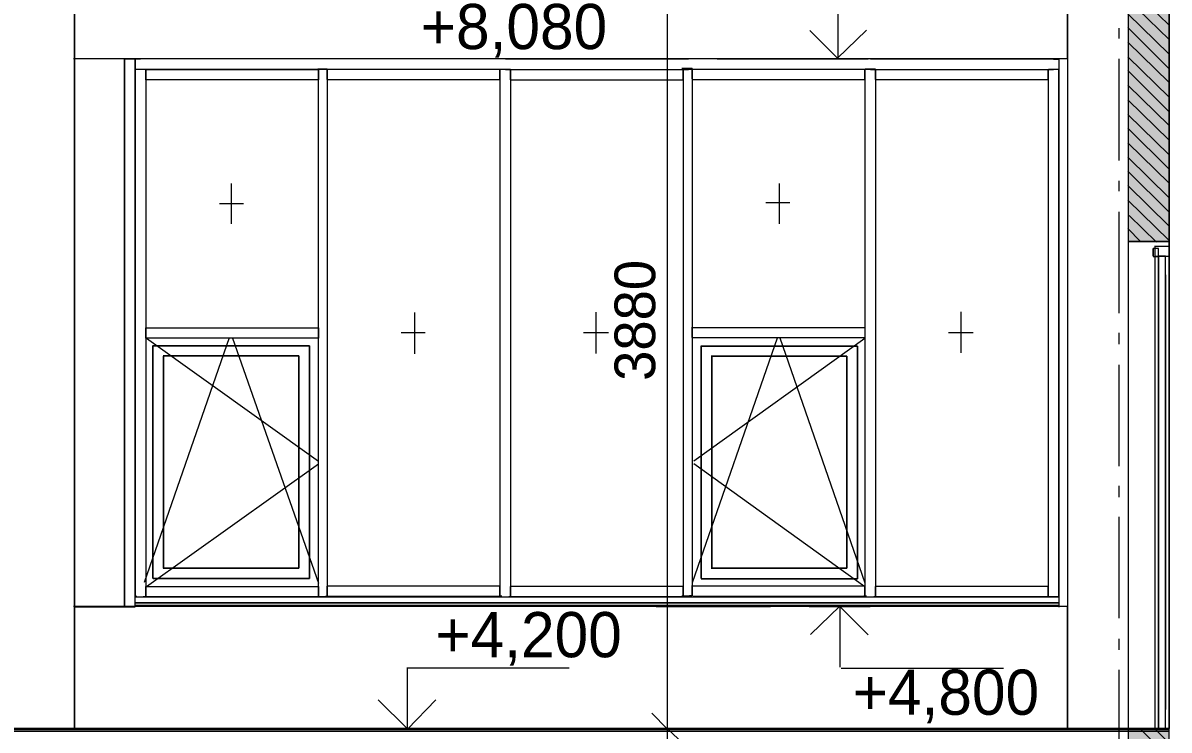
# Model space of a CAD drawing. Header units: millimetres. Extents: x -136833 to 49383, y -8033 to 344618.
# Drawn here: x -23348 to -17697, y 11034 to 14519 of the extents above; entities that cross this region are included whole.
import ezdxf

# ---------------------------------------------------------------- set-up
doc = ezdxf.new("R2010")
doc.units = ezdxf.units.MM
doc.layers.add('PDF _Геометрия', color=7, linetype='Continuous', true_color=0x1d1d1d)
doc.layers.add('PDF _Сплошная заливка', color=7, linetype='Continuous', true_color=0xffffff)
doc.layers.add('PDF _Текст', color=7, linetype='Continuous')

msp = doc.modelspace()

# ---------------------------------------------------------------- hatches: boundary and pattern name
at = {"layer": 'PDF _Сплошная заливка', "transparency": 33554559}
h = msp.add_hatch(color=256, dxfattribs=at)
h.paths.add_polyline_path([(-17699.85357781402, 13443.11988017046), (-17699.85357781402, 14923.38175609566), (-17900.79847298699, 14923.38175609566), (-17900.79847298699, 13443.11988017046)])
h.paths.add_polyline_path([(-17699.85357781402, 11042.96927847153), (-17900.79847298699, 11042.96927847153), (-17900.79847298699, 10962.54095143047), (-17699.85357781402, 10962.54095143047)])

# ---------------------------------------------------------------- linework, layer by layer
at = {"layer": 'PDF _Геометрия', "color": 7, "lineweight": 9}
for points in [[(-20171.69291830483, 19240.17057958358), (-20171.69291830483, 15239.73778873511), (-20171.69291830483, 14922.26440974363), (-20171.69291830483, 11040.35167173834), (-20171.69291830483, 10722.87828581214), (-20171.69291830483, 6841.026497061725), (-20171.69291830483, 6472.931013668903), (-20171.69291830483, 3221.244826264538)], [(-23099.22360341856, 14343.77475318219), (-18197.53426445866, 14343.77475318219), (-18197.53426445866, 14923.69679350279), (-18197.53426445866, 11041.92689362632), (-18197.53426445866, 11643.01643630655), (-22849.44432379995, 11643.01643630655)], [(-17697.41407215098, 13369.80837168537), (-17697.41407215098, 11041.6040168839), (-17697.41407215098, 13441.80849028543), (-17900.79847298699, 13441.80849028543), (-17697.41407215098, 13441.80849028543), (-17697.41407215098, 14923.38175609566), (-17697.41407215098, 11697.74345933155)], [(-17697.41407215098, 11642.67762741746), (-17697.41407215098, 14343.49156413781), (-17697.41407215098, 14923.38175609566), (-17900.79847298699, 14923.38175609566)], [(-17899.21695676637, 14922.66034687513), (-17899.21695676637, 13441.05721548357), (-17899.21695676637, 11040.80431963327), (-17899.21695676637, 10960.37056796812)], [(-19769.52813686311, 14342.33883013793), (-19329.38522599713, 14342.33883013793), (-19329.38522599713, 14642.89710978957)], [(-17943.08714907405, 14442.86007209415), (-17943.08714907405, 14493.7067978524)], [(-22849.44432379995, 14343.77475318219), (-18197.53426445866, 14343.77475318219), (-18197.53426445866, 11643.01643630655), (-23099.22360341856, 11643.01643630655)], [(-23097.6103440795, 11641.91520117229), (-22847.7746490741, 11641.91520117229), (-22847.7746490741, 14342.68095549566), (-22847.7746490741, 11641.91520117229), (-22847.7746490741, 11718.08381328296), (-22847.7746490741, 12992.2947675383), (-22847.7746490741, 14266.512343385), (-22847.7746490741, 14342.68095549566), (-23097.6103440795, 14342.68095549566)], [(-22845.93371585087, 14341.62599193593), (-22795.13041830486, 14341.62599193593), (-22795.13041830486, 14265.42104561691), (-22795.13041830486, 12991.20422783852), (-22795.13041830486, 11691.58575451337)], [(-22845.93371585087, 11640.78245696735), (-22795.13041830486, 11640.78245696735), (-22795.13041830486, 11716.98740328637), (-22795.13041830486, 12991.20422783852), (-22795.13041830486, 14265.42104561691), (-22795.13041830486, 14290.82269438991), (-22795.13041830486, 14341.62599193593)], [(-22768.80830292025, 14341.13844176808), (-22793.87855920228, 14341.13844176808)], [(-21873.85637984332, 14342.55043237576), (-22771.35953568132, 14342.55043237576)], [(-20970.13041830485, 14341.42530564298), (-21872.16186002265, 14341.42530564298)], [(-20066.40445676638, 14340.28989024448), (-20968.06638870647, 14340.28989024448)], [(-19171.45253368944, 14341.67716232471), (-20069.04881501102, 14341.67716232471)], [(-19924.67547567272, 14341.52055114793), (-19768.08714907408, 14341.52055114793)], [(-19476.84046833451, 14341.81440341581), (-19180.22657215098, 14341.81440341581)], [(-18267.72657215099, 14340.54276922117), (-19169.61974045928, 14340.54276922117)], [(-18241.40445676637, 14340.09496523009), (-18241.40445676637, 14263.84663460617), (-18241.40445676637, 14289.24208145709), (-18292.18845954776, 14289.24208145709)], [(-18266.79301269687, 14340.09496523009), (-18241.40445676637, 14340.09496523009), (-18241.40445676637, 14289.24208145709), (-18266.79301269687, 14289.24208145709)], [(-18248.33764600939, 14343.77475318219), (-18197.53426445866, 14343.77475318219), (-18197.53426445866, 14267.5731276311), (-18197.53426445866, 12993.43005191028), (-18197.53426445866, 11719.21806891345), (-18197.53426445866, 11643.01643630655), (-18248.33764600939, 11643.01643630655)], [(-17943.08714907405, 13841.71824071905), (-17943.08714907405, 14341.24258910456)], [(-22793.87855920228, 14290.32303281928), (-22768.80830292025, 14290.32303281928)], [(-22742.48618753563, 14239.00262524604), (-22742.48618753563, 14289.83014559763), (-22793.3137078872, 14289.83014559763)], [(-22771.35953568132, 14291.73678947565), (-21873.85637984332, 14291.73678947565)], [(-22742.48618753563, 14289.83014559763), (-22742.48618753563, 14264.41638542184), (-22742.48618753563, 12990.20751363553), (-22742.48618753563, 11690.51208311029), (-22755.36514249942, 11690.51208311029)], [(-22742.32213959853, 14289.72792003989), (-21891.4044567664, 14289.72792003989), (-21891.4044567664, 14238.91561408092), (-22742.32213959853, 14238.91561408092)], [(-22742.32213959853, 11741.26312768683), (-21891.4044567664, 11741.26312768683), (-21891.4044567664, 11690.45749387221), (-22742.32213959853, 11690.45749387221), (-21891.4044567664, 11690.45749387221), (-21891.4044567664, 12990.05602723521), (-21891.4044567664, 14264.31843440283), (-21891.4044567664, 14289.72792003989)], [(-21847.53426445871, 14240.44537844592), (-21847.53426445871, 14291.20432139519), (-21893.98990486529, 14291.20432139519)], [(-21872.16186002265, 14290.60265078101), (-20970.13041830485, 14290.60265078101)], [(-21847.53426445871, 14291.20432139519), (-21847.53426445871, 14265.79148971506), (-21847.53426445871, 12991.57397588737), (-21847.53426445871, 11692.00368284857), (-21855.73388596812, 11692.00368284857)], [(-21847.32723994517, 14240.3146697707), (-20996.45253368946, 14240.3146697707), (-20996.45253368946, 14291.11867295289), (-20996.45253368946, 14265.71331191058), (-20996.45253368946, 12991.46513619997), (-20996.45253368946, 11691.87882977608), (-20996.45253368946, 11742.68283984237), (-21847.32723994517, 11742.68283984237)], [(-21847.32723994517, 14291.11867295289), (-20996.45253368946, 14291.11867295289)], [(-20943.80830292024, 14239.27206665758), (-20943.80830292024, 14290.09991158667), (-20994.77739364466, 14290.09991158667)], [(-20968.06638870647, 14289.47829060638), (-20066.40445676638, 14289.47829060638)], [(-20943.80830292024, 14290.09991158667), (-20943.80830292024, 14264.68935359311), (-20943.80830292024, 12990.45541852641), (-20943.80830292024, 11690.81766129547), (-20952.07446721372, 11690.81766129547)], [(-20943.51448525598, 14239.1766585993), (-20092.72657215099, 14239.1766585993), (-20092.72657215099, 14289.96966398935), (-20092.72657215099, 14264.5697678472), (-20092.72657215099, 12990.32609430888), (-20092.72657215099, 11690.68930458309), (-20092.72657215099, 11741.48230997313), (-20943.51448525598, 11741.48230997313)], [(-20943.51448525598, 14289.96966398935), (-20092.72657215099, 14289.96966398935)], [(-20048.8563798433, 14242.96976281402), (-20048.8563798433, 14293.78246763216), (-20099.53349545802, 14293.78246763216)], [(-20069.04881501102, 14290.88723269645), (-19171.45253368944, 14290.88723269645)], [(-20048.8563798433, 14293.78246763216), (-20048.8563798433, 14268.37272045988), (-20048.8563798433, 12994.19076952665), (-20048.8563798433, 11694.67365207816), (-20061.35108704012, 11694.67365207816)], [(-20044.10548024444, 14240.58922902181), (-19197.77464907407, 14240.58922902181), (-19197.77464907407, 14291.36743519167), (-19197.77464907407, 14265.97832860951), (-19197.77464907407, 12991.7211981443), (-19197.77464907407, 11692.1501026847), (-19197.77464907407, 11742.92830885455), (-20044.10548024444, 11742.92830885455)], [(-20044.10548024444, 14291.36743519167), (-19197.77464907407, 14291.36743519167)], [(-19145.13041830483, 14239.54339222656), (-19145.13041830483, 14290.34505231093), (-19196.21225927494, 14290.34505231093)], [(-19169.61974045928, 14289.77038664981), (-18267.72657215099, 14289.77038664981)], [(-19145.13041830483, 14290.34505231093), (-19145.13041830483, 14264.94422226874), (-19145.13041830483, 12990.73423262151), (-19145.13041830483, 11691.12341992977), (-19153.52902212003, 11691.12341992977)], [(-19144.9745601155, 14239.48221737877), (-18294.0486875356, 14239.48221737877), (-18294.0486875356, 14290.24296563705), (-18294.0486875356, 14264.8591476254), (-18294.0486875356, 12990.66310491733), (-18294.0486875356, 11691.00752108219), (-18294.0486875356, 11741.76826934047), (-19144.9745601155, 11741.76826934047)], [(-19144.9745601155, 14290.24296563705), (-18294.0486875356, 14290.24296563705)], [(-17943.08714907405, 13689.3300004981), (-17943.08714907405, 13740.16981745519)], [(-22321.33234138179, 13728.0029160812), (-22321.33234138179, 13529.01983517629)], [(-19618.92849522791, 13727.13382549438), (-19618.92849522791, 13528.18074718037)], [(-22378.3517190823, 13629.42762390335), (-22259.914072151, 13629.42762390335)], [(-19684.80591382159, 13633.40846982501), (-19566.28426445868, 13633.40846982501)], [(-17943.08714907405, 13088.18126032184), (-17943.08714907405, 13587.71251043706)], [(-25346.60258064998, 11028.91887626069), (-17697.41407215098, 11028.91887626069), (-17697.41407215098, 11037.34795438116), (-17697.41407215098, 11041.6040168839), (-17697.41407215098, 13441.80849028543)], [(-17767.60637984329, 13406.98278860493), (-17776.10641295068, 13406.98278860493)], [(-17775.55536523338, 13368.55871260456), (-17750.0583029202, 13368.55871260456), (-17750.0583029202, 11040.28101514729), (-17750.0583029202, 13368.55871260456), (-17750.0583029202, 13406.66596594474), (-17775.55536523338, 13406.66596594474)], [(-17769.69792069226, 13369.80837168537), (-17697.41407215098, 13369.80837168537), (-17697.41407215098, 13416.43820903904), (-17769.69792069226, 13416.43820903904)], [(-17767.60637984329, 13415.40674461185), (-17767.60637984329, 13368.87440776153), (-17767.60637984329, 11040.59784931708)], [(-17697.41407215098, 13414.09909881197), (-17697.41407215098, 13439.53858697693)], [(-17753.22629424503, 11041.911784323), (-17714.96214907407, 11041.911784323), (-17714.96214907407, 13370.19144518025), (-17753.22629424503, 13370.19144518025)], [(-17714.96214907407, 11041.911784323), (-17714.96214907407, 13370.19144518025)], [(-21417.60637984332, 13091.89574534037), (-21417.60637984332, 12888.68560222216)], [(-20522.65445676638, 13093.29873807901), (-20522.65445676638, 12890.04829388208)], [(-18723.97657215099, 13095.84136243125), (-18723.97657215099, 12892.64577206835)], [(-22742.48618753563, 12964.79375345974), (-22742.48618753563, 13015.55508960283)], [(-22742.32213959853, 13015.45884072792), (-21891.4044567664, 13015.45884072792), (-21891.4044567664, 12964.65320691329), (-22742.32213959853, 12964.65320691329)], [(-20048.8563798433, 12968.85560301138), (-20048.8563798433, 13019.60051669892)], [(-20044.10548024444, 13017.18543931975), (-19197.77464907407, 13017.18543931975), (-19197.77464907407, 12966.33209156214), (-20044.10548024444, 12966.33209156214)], [(-22792.09350025097, 11689.94547781379), (-18241.40445676637, 11689.94547781379), (-18241.40445676637, 12989.62477467102), (-18241.40445676637, 11715.3340337443), (-18241.40445676637, 11639.16147503237)], [(-22749.12552877936, 11762.17381764891), (-22330.1063798433, 12968.63251043112)], [(-22738.22728003211, 12964.65320691329), (-21891.4044567664, 12359.30720434445)], [(-22314.81586839924, 12964.65320691329), (-21891.4044567664, 11758.2027870546)], [(-21483.66499273895, 12994.036988578), (-21364.96214907408, 12994.036988578)], [(-20583.66766995474, 12992.84994071162), (-20461.23618753561, 12992.84994071162)], [(-20046.48224265348, 11761.23011592685), (-19627.70253368946, 12967.69022030706)], [(-19197.77464907407, 12964.02337099941), (-20039.91153327463, 12358.65339118988)], [(-19616.74611768944, 12966.33209156214), (-19197.77464907407, 11759.8612135062)], [(-18785.5361410809, 12993.05268269556), (-18662.55830292022, 12993.05268269556)], [(-17943.08714907405, 12935.7930201009), (-17943.08714907405, 12990.87984754779)], [(-17943.08714907405, 12334.65118872577), (-17943.08714907405, 12834.25149856674)], [(-22738.22728003211, 11741.26312768683), (-21891.4044567664, 12346.60913025567)], [(-19197.77464907407, 11740.55128030093), (-20039.91153327463, 12345.9281007018)], [(-17943.08714907405, 12182.26294143339), (-17943.08714907405, 12237.3497688803)], [(-17943.08714907405, 11585.36121881839), (-17943.08714907405, 12084.8855672039)], [(-22793.3137078872, 11690.51208311029), (-22742.48618753563, 11690.51208311029), (-22742.48618753563, 11741.33960346187)], [(-21893.98990486529, 11692.00368284857), (-21847.53426445871, 11692.00368284857), (-21847.53426445871, 11742.76929373978)], [(-20994.77739364466, 11690.81766129547), (-20943.80830292024, 11690.81766129547), (-20943.80830292024, 11741.64549933722)], [(-20099.53349545802, 11694.67365207816), (-20048.8563798433, 11694.67365207816), (-20048.8563798433, 11745.49313948047)], [(-19196.21225927494, 11691.12341992977), (-19145.13041830483, 11691.12341992977), (-19145.13041830483, 11741.92507301643)], [(-22786.35637984332, 11691.41918341631), (-22794.48687438287, 11691.41918341631)], [(-18241.40445676637, 11647.62662163163), (-22792.09350025097, 11647.62662163163)], [(-21882.63041830486, 11690.2327951859), (-21890.82745562847, 11690.2327951859)], [(-20987.67849522791, 11694.14062631227), (-21000.06954004824, 11694.14062631227)], [(-20225.64532941316, 11643.38462035018), (-19662.7986875356, 11643.38462035018)], [(-20083.95253368946, 11690.55587313051), (-20092.28201053478, 11690.55587313051)], [(-19663.66690007587, 11643.7728135724), (-19320.61118753561, 11643.7728135724), (-19320.61118753561, 11343.1913766452)], [(-19472.28416859978, 11643.21767002628), (-19171.45253368944, 11643.21767002628)], [(-19189.00061061252, 11694.33499879476), (-19201.59026092055, 11694.33499879476)], [(-18285.27464907405, 11690.81607747602), (-18293.73656544107, 11690.81607747602)], [(-18254.09873825818, 11689.94547781379), (-18241.40445676637, 11689.94547781379), (-18292.18845954776, 11689.94547781379)], [(-17943.08714907405, 11428.72596103618), (-17943.08714907405, 11483.81279555453)], [(-22934.30966373174, 11039.39853023177), (-21452.70253368947, 11039.39853023177), (-21452.70253368947, 11339.97022377121)], [(-21454.57049727491, 11340.91525806892), (-20654.26503368946, 11340.91525806892)], [(-19313.44605421741, 11339.19570650432), (-18513.39964907405, 11339.19570650432)], [(-17943.08714907405, 10831.82423842118), (-17943.08714907405, 11331.42454826213)], [(-25346.60258064998, 11037.34795438116), (-17697.41407215098, 11037.34795438116), (-17697.41407215098, 11041.6040168839), (-25346.60258064998, 11041.6040168839)], [(-25346.60258064998, 10961.16790372342), (-17697.41407215098, 10961.16790372342), (-17697.41407215098, 11028.91887626069), (-17697.41407215098, 11037.34795438116)], [(-23138.46984728081, 11040.08625364761), (-22935.51503368947, 11040.08625364761)], [(-21604.24186567692, 11038.84264255728), (-21303.5438798433, 11038.84264255728)], [(-20171.69291830483, 11040.35167173834), (-20290.27392040292, 11040.35167173834)], [(-20171.91173880039, 11040.66057595856), (-20066.40445676638, 11040.66057595856)], [(-17900.79847298699, 10961.16790372342), (-17697.41407215098, 10961.16790372342), (-17697.41407215098, 11041.6040168839), (-17900.79847298699, 11041.6040168839)]]:
    msp.add_lwpolyline(points, dxfattribs=at)
for points in [[(-23093.44772599716, 14340.36648196709), (-23093.44772599716, 14920.38702826141), (-23093.44772599716, 11038.35938671392), (-23093.44772599716, 11639.53036797903)], [(-18241.40445676637, 12989.62477467102), (-18241.40445676637, 14263.84663460617)], [(-17776.38041830482, 13407.1387864942), (-17776.38041830482, 13369.04022087802)], [(-17750.0583029202, 13275.41073090085), (-17750.0583029202, 11133.35291526926)], [(-17714.96214907407, 11135.08808772015), (-17714.96214907407, 13277.01514886852)], [(-22707.39003368947, 12928.40921298907), (-22707.39003368947, 11781.17611199725)], [(-22705.99197875735, 11780.19728420887), (-21935.27464907407, 11780.19728420887), (-21935.27464907407, 12927.46678514651), (-22705.99197875735, 12927.46678514651), (-21935.27464907407, 12927.46678514651), (-21935.27464907407, 11780.19728420887)], [(-20004.98618753561, 12927.51565717484), (-20004.98618753561, 11780.28357873101)], [(-20003.42544922043, 11779.37463826366), (-19232.87080292022, 11779.37463826366), (-19232.87080292022, 12926.59937021801), (-20003.42544922043, 12926.59937021801), (-19232.87080292022, 12926.59937021801), (-19232.87080292022, 11779.37463826366)], [(-22656.60180811137, 11832.10421855447), (-21987.91887984332, 11832.10421855447), (-21987.91887984332, 12877.70757639411), (-22656.60180811137, 12877.70757639411), (-21987.91887984332, 12877.70757639411), (-21987.91887984332, 11832.10421855447)], [(-22654.74580292024, 12876.56165977905), (-22654.74580292024, 11830.92180713925)], [(-19954.37200651891, 11831.21970588117), (-19285.51503368946, 11831.21970588117), (-19285.51503368946, 12876.78437041573), (-19954.37200651891, 12876.78437041573), (-19285.51503368946, 12876.78437041573), (-19285.51503368946, 11831.21970588117)], [(-19952.34195676638, 12875.64993387748), (-19952.34195676638, 11830.01712023855)], [(-18241.40445676637, 11660.32090312346), (-22792.09350025097, 11660.32090312346)], [(-22792.09350025097, 11660.32090312346), (-18241.40445676637, 11660.32090312346)], [(-20996.45253368946, 11691.87882977608), (-21847.32723994517, 11691.87882977608)], [(-20092.72657215099, 11690.68930458309), (-20943.51448525598, 11690.68930458309)], [(-19197.77464907407, 11692.1501026847), (-20044.10548024444, 11692.1501026847)], [(-18294.0486875356, 11691.00752108219), (-19144.9745601155, 11691.00752108219)]]:
    msp.add_lwpolyline(points, close=True, dxfattribs=at)
at = {"layer": 'PDF _Геометрия', "lineweight": 9}
for points in [[(-17697.41407215098, 14508.53681316301), (-17900.79847298699, 14707.52674474564)], [(-17697.41407215098, 14436.61281792148), (-17900.79847298699, 14635.52662614558)], [(-17697.41407215098, 14364.61270640793), (-17900.79847298699, 14563.60263799057)], [(-17697.41407215098, 14292.68180181297), (-17900.79847298699, 14495.85166545329)], [(-17697.41407215098, 14224.93774571565), (-17900.79847298699, 14423.92767729828)], [(-17697.41407215098, 14152.93763420211), (-17900.79847298699, 14351.92756578475)], [(-17697.41407215098, 14081.00672252064), (-17900.79847298699, 14284.17659324746)], [(-17697.41407215098, 14013.26267350983), (-17900.79847298699, 14212.25260509245)], [(-17697.41407215098, 13941.33176182835), (-17900.79847298699, 14140.25249357892)], [(-17697.41407215098, 13869.33165031482), (-17900.79847298699, 14068.32158189745)], [(-17697.41407215098, 13797.4076621598), (-17900.79847298699, 14000.57753288663)], [(-17697.41407215098, 13729.65668962252), (-17900.79847298699, 13928.57742137309)], [(-17697.41407215098, 13657.66350163545), (-17900.79847298699, 13856.65343321808)], [(-17697.41407215098, 13585.73258995398), (-17900.79847298699, 13788.9024606808)], [(-17697.41407215098, 13517.98854094317), (-17900.79847298699, 13716.97154899933)], [(-17697.41407215098, 13446.05762926169), (-17900.79847298699, 13644.97836101225)], [(-17758.83234138174, 13438.34018234719), (-17894.11006547925, 13569.58544283107)], [(-17837.79868753559, 13442.1745646562), (-17901.49982162006, 13505.66142935932)], [(-17758.83234138174, 10960.01460289265), (-17839.57844190669, 11040.40794713614)], [(-17697.41407215098, 10969.60390537035), (-17769.69792069226, 11041.6040168839)], [(-17697.41407215098, 11041.6040168839), (-17701.66321112725, 11041.6040168839)]]:
    msp.add_lwpolyline(points, dxfattribs=at)
at = {"layer": 'PDF _Геометрия', "color": 7, "lineweight": 18}
for points in [[(-19329.38522599713, 14342.33883013793), (-19469.11313420856, 14482.06673834935)], [(-19333.09503961586, 14344.25441827452), (-19189.00061061252, 14483.94281067668)], [(-19320.61118753561, 11643.7728135724), (-19464.53928976441, 11504.10237406408)], [(-19320.13749711559, 11643.41906817472), (-19180.22657215098, 11503.71991938169)], [(-21452.70253368947, 11039.39853023177), (-21596.6812751359, 11183.31032156343)], [(-21452.36136162185, 11038.99990488883), (-21312.31791830485, 11182.95168671762)], [(-20171.69291830483, 11040.35167173834), (-20247.97483931712, 11116.55909998737)], [(-20169.06178333552, 11038.78362399403), (-20092.72657215099, 10966.81951967236)]]:
    msp.add_lwpolyline(points, dxfattribs=at)

# ---------------------------------------------------------------- texts
at = {"layer": 'PDF _Текст', "char_height": 222.6982147375235, "attachment_point": 4, "style": ''}
for s, insert in [('+8,080', (-21386.58181047098, 14480.55357530969)), ('+4,200', (-21314.6153168419, 11483.41954982594)), ('+4,800', (-19257.27447210379, 11199.79095143047))]:
    msp.add_mtext(s, dxfattribs=dict(at, insert=insert))
at = {"layer": 'PDF _Текст', "insert": (-20329.52871939026, 12754.81324968438), "char_height": 200.4231529793928, "attachment_point": 4, "rotation": 90, "style": ''}
msp.add_mtext('3880', dxfattribs=at)

doc.saveas('drawing.dxf')
